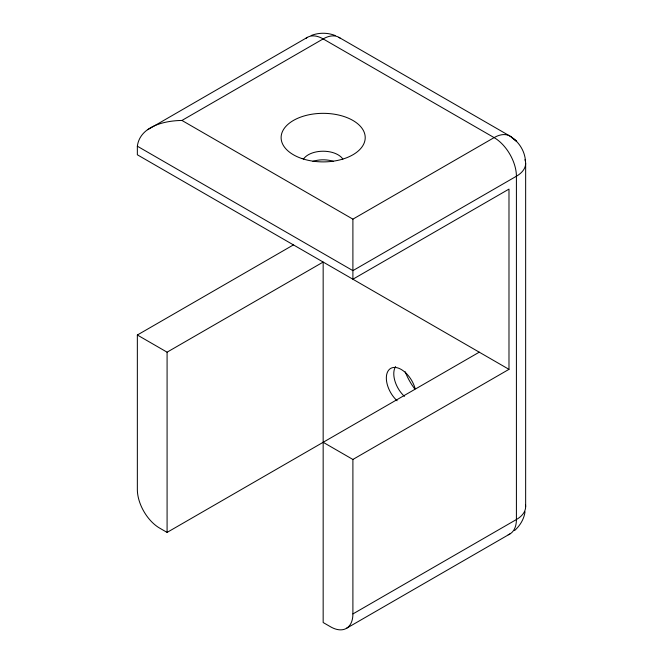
<?xml version="1.0" encoding="UTF-8"?>
<svg xmlns="http://www.w3.org/2000/svg" width="663" height="663" viewBox="0 0 663 663"><rect width="100%" height="100%" fill="white"/><g stroke="black" fill="none" stroke-linecap="round" stroke-linejoin="round"><path stroke-width="0.99" d="M525.651 506.656L525.651 163.363M181.944 120.451L352.898 219.146L352.898 279.222L508.985 189.104L508.985 369.341L137.349 154.777L137.349 146.2C139.976 126.127 164.963 120.641 181.944 120.451L323.163 38.918A31.534 18.208 -60 0 1 340.475 38.437M525.03 511.737C524.093 519.03 519.999 525.742 514.554 530.582M147.65 129.741L307.4 37.352M479.25 352.177L167.084 532.406L159.65 528.113A31.534 18.208 60 0 1 137.349 489.493L137.349 335.014L293.436 244.896M352.898 219.146L494.117 137.614A31.534 18.208 -60 0 1 512.781 138.492M137.349 335.014L167.084 352.177L323.163 262.059L323.163 622.524L330.597 626.817A31.534 18.208 60 0 0 352.898 613.938L516.411 519.535A31.534 18.208 0 0 0 525.477 504.783M323.163 442.287L352.898 459.459L508.985 369.341M346.368 628.375L509.88 533.972M311.096 35.545C318.804 32.487 327.53 32.487 335.229 35.545M338.934 37.352L509.88 136.048C518.731 141.451 525.005 151.023 525.477 161.482M137.349 146.2L352.898 270.637L516.411 176.234A31.534 18.208 0 0 0 524.98 159.634M511.43 137.142L516.659 141.368L513.966 139.122M352.898 459.459L352.898 613.938M167.084 352.177L167.084 532.406M305.858 38.437A31.534 18.208 60 0 1 323.163 38.918L494.117 137.614A31.534 18.208 60 0 1 516.411 176.234L516.411 519.535A31.534 18.208 60 0 1 508.173 534.768M303.472 159.12A21.025 12.141 0 0 1 323.163 151.222A21.025 12.141 0 0 1 342.862 159.12M312.961 161.333A21.025 12.141 0 0 1 333.365 161.333M414.864 389.048A42.042 24.274 60 0 1 405.192 371.752M404.455 396.375A21.025 12.141 60 0 1 395.596 366.564M397.12 400.759A21.025 12.141 60 0 1 390.192 368.727A21.025 12.141 60 0 1 415.03 388.278M302.146 158.639A42.042 24.274 0 0 0 365.214 137.614A42.042 24.274 0 0 0 302.146 116.589A42.042 24.274 0 0 0 302.146 158.639"/></g></svg>
